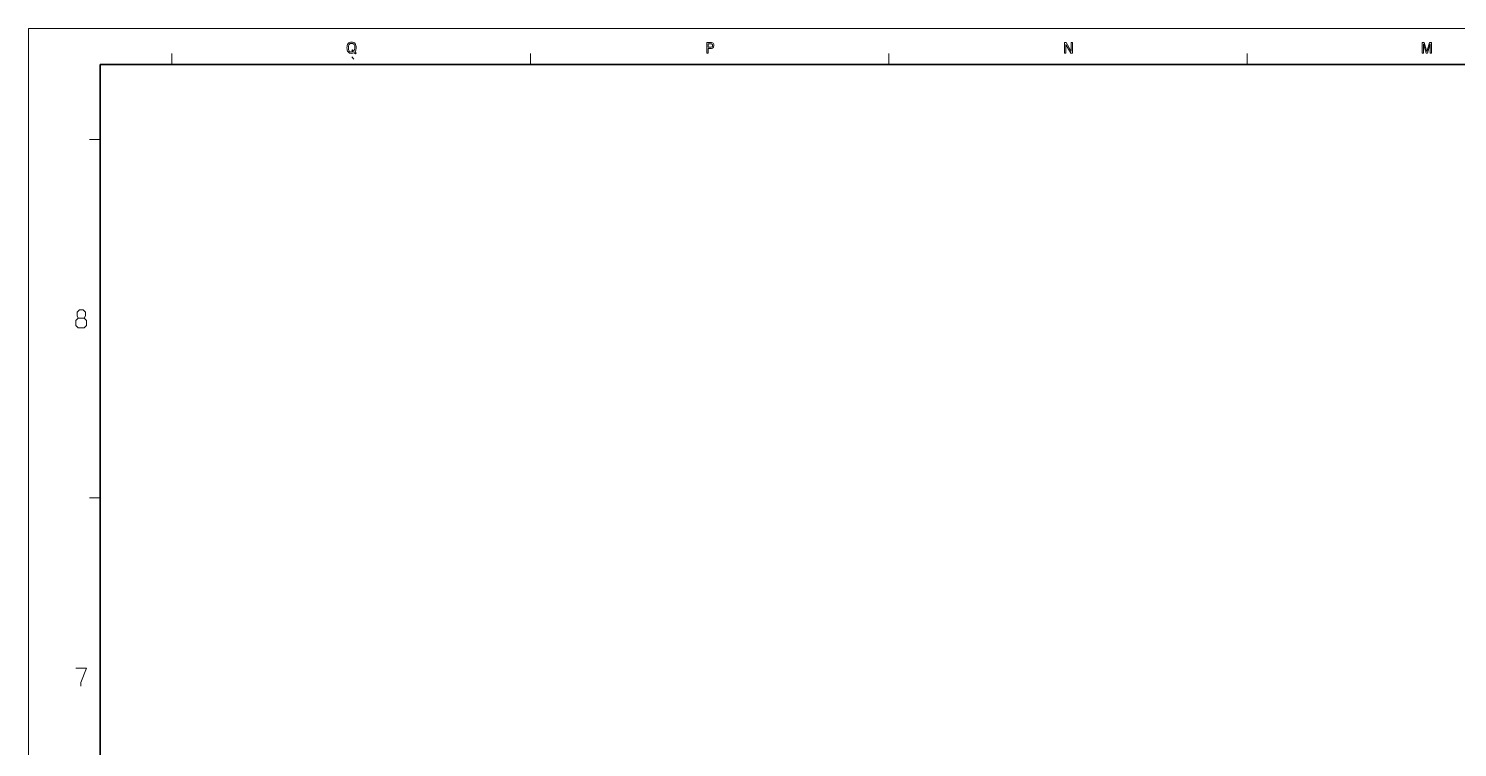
# Model space of a CAD drawing. Extents: x 3 to 1653, y -7 to 838.
# Drawn here: x 3.1 to 401.8, y 635 to 835.6 of the extents above; entities that cross this region are included whole.
import ezdxf

# ---------------------------------------------------------------- set-up
doc = ezdxf.new("R2010")
doc.units = 0

msp = doc.modelspace()

# ---------------------------------------------------------------- linework, layer by layer
at = {"color": 3, "lineweight": 13}
for p, q in [((3.134, -5.388), (3.134, 835.612)), ((3.134, 835.612), (1653.134, 835.612))]:
    msp.add_line(p, q, dxfattribs=at)
at = {"color": 3, "lineweight": 35}
for p, q in [((23.134, 825.612), (1643.134, 825.612)), ((23.134, 8.612), (23.134, 825.612))]:
    msp.add_line(p, q, dxfattribs=at)
at = {"color": 190, "lineweight": 13}
for p, q in [((43.134, 825.612), (43.134, 828.612)), ((143.134, 825.612), (143.134, 828.612)), ((243.134, 825.612), (243.134, 828.612)), ((343.134, 825.612), (343.134, 828.612)), ((20.134, 804.612), (23.134, 804.612)), ((20.134, 704.612), (23.134, 704.612))]:
    msp.add_line(p, q, dxfattribs=at)
at = {"color": 190, "lineweight": 35}
msp.add_line((23.134, 807.412), (23.134, 816.512), dxfattribs=at)
at = {"color": 2, "lineweight": 13}
for points in [[(93.971, 828.868), (94.357, 828.521), (94.541, 828.776), (94.212, 829.076), (94.48, 829.602), (94.568, 830.257), (94.545, 830.608), (94.476, 830.921), (94.365, 831.192), (94.216, 831.417), (94.028, 831.597), (93.806, 831.73), (93.55, 831.809), (93.267, 831.839), (92.976, 831.809), (92.719, 831.73), (92.498, 831.601), (92.31, 831.421), (92.161, 831.196), (92.05, 830.925), (91.981, 830.612), (91.962, 830.257), (91.981, 829.898), (92.05, 829.586), (92.161, 829.314), (92.31, 829.089), (92.498, 828.91), (92.719, 828.78), (92.976, 828.705), (93.267, 828.676), (93.634, 828.726)], [(93.668, 829.127), (93.267, 829.031), (92.884, 829.11), (92.593, 829.348), (92.41, 829.736), (92.348, 830.257), (92.41, 830.775), (92.593, 831.163), (92.884, 831.401), (93.267, 831.484), (93.645, 831.401), (93.936, 831.163), (94.116, 830.775), (94.181, 830.257), (94.112, 829.711), (93.917, 829.327), (93.55, 829.656), (93.366, 829.402)], [(192.354, 828.759), (192.729, 828.759), (192.729, 830.024), (193.295, 830.024), (193.67, 830.04), (193.969, 830.145), (194.229, 830.445), (194.321, 830.891), (194.294, 831.138), (194.229, 831.35), (194.118, 831.521), (193.973, 831.647), (193.689, 831.738), (193.368, 831.759), (192.354, 831.759)], [(192.729, 830.387), (192.729, 831.392), (193.383, 831.392), (193.632, 831.363), (193.804, 831.279), (193.907, 831.125), (193.942, 830.891), (193.907, 830.645), (193.8, 830.491), (193.617, 830.407), (193.357, 830.387)], [(292.176, 828.759), (292.532, 828.759), (292.532, 831.192), (292.635, 830.971), (293.948, 828.759), (294.353, 828.759), (294.353, 831.759), (293.997, 831.759), (293.997, 829.327), (293.871, 829.581), (292.586, 831.759), (292.176, 831.759)], [(392.316, 831.317), (392.377, 831.054), (393.07, 828.759), (393.422, 828.759), (394.129, 831.054), (394.194, 831.317), (394.194, 828.759), (394.558, 828.759), (394.558, 831.759), (394.022, 831.759), (393.314, 829.464), (393.253, 829.218), (393.188, 829.464), (392.507, 831.759), (391.971, 831.759), (391.971, 828.759), (392.316, 828.759)]]:
    msp.add_lwpolyline(points, close=True, dxfattribs=at)
at = {"color": 190, "lineweight": 13}
for points in [[(93.299, 827.711), (93.85, 827.111)], [(17.016, 754.778), (18.652, 754.778), (18.98, 755.445), (18.98, 756.445), (18.325, 757.111), (17.343, 757.111), (16.688, 756.445), (16.688, 755.445), (17.016, 754.778), (16.361, 754.111), (16.361, 752.778), (17.016, 752.111), (18.652, 752.111), (19.307, 752.778), (19.307, 754.111), (18.652, 754.778)], [(16.361, 657.111), (19.307, 657.111), (17.67, 653.111), (17.67, 652.111)]]:
    msp.add_lwpolyline(points, dxfattribs=at)

doc.saveas('drawing.dxf')
